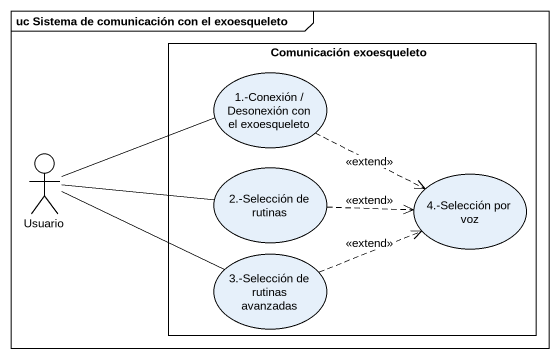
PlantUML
@startuml
mainframe uc Sistema de comunicación con el exoesqueleto
rectangle "Comunicación exoesqueleto" as Comunicación_exoesqueleto {
  usecase "1.-Conexión / Desonexión con el exoesqueleto" as u1_Conexión_Desonexión_con
  usecase "2.-Selección de rutinas" as u2_Selección_de_rutinas
  usecase "4.-Selección por voz" as u4_Selección_por_voz
  usecase "3.-Selección de rutinas avanzadas" as u3_Selección_de_rutinas
}
actor Usuario
u1_Conexión_Desonexión_con .right.> u4_Selección_por_voz : <<extend>>
Usuario -right- u1_Conexión_Desonexión_con
Usuario -right- u2_Selección_de_rutinas
Usuario -right- u3_Selección_de_rutinas
u2_Selección_de_rutinas .right.> u4_Selección_por_voz : <<extend>>
u3_Selección_de_rutinas .right.> u4_Selección_por_voz : <<extend>>
@enduml
